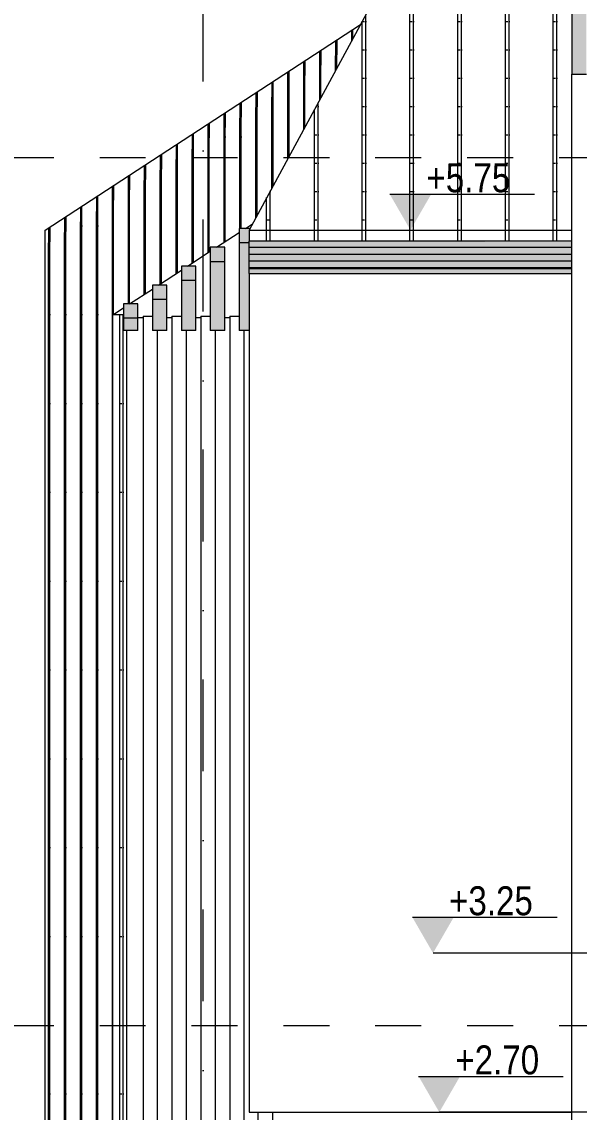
# Model space of a CAD drawing. Header units: centimetres. Extents: x 0 to 25250, y 0 to 2250.
# Drawn here: x 15406.7 to 15599.4, y 564.6 to 941.5 of the extents above; entities that cross this region are included whole.
import ezdxf

# ---------------------------------------------------------------- set-up
doc = ezdxf.new("R2010")
doc.units = ezdxf.units.CM
doc.linetypes.add('22-View-2$0$Dash', pattern=[31.75, 15.875, -15.875])
doc.linetypes.add('22-View-2$0$Dash dot', pattern=[79.375, 31.75, -23.8125, 0, -23.8125])
for name, color, linetype, lineweight in [('A-ANNO-NOTE', 7, 'Continuous', 9), ('A-FLOR-LEVL', 7, 'Continuous', 9), ('A-GLAZ-CWMG', 7, 'Continuous', 9), ('A-ROOF', 7, 'Continuous', 9), ('A-ROOF-OTLN', 7, 'Continuous', 9), ('A-ROOF-PATT', 7, 'Continuous', 9), ('A-WALL', 7, 'Continuous', 9), ('A-WALL-FNSH', 7, 'Continuous', 9), ('A-WALL-PATT', 7, 'Continuous', 9), ('G-ANNO-DIMS', 7, 'Continuous', 9), ('S-GRID', 7, 'Continuous', 9)]:
    doc.layers.add(name, color=color, linetype=linetype, lineweight=lineweight)
doc.styles.add('22-View-2$0$Arial Narrow_1', font='ARIALN.TTF', dxfattribs={"height": 10})
pattern_1 = [(0, (15421.492, 294.568), (5.51, 30.709), [0.27975, -5.231]), (90, (15415.981, 294.5684), (-5.51, 30.709), [30.709, 0]), (90, (15416.405, 294.5684), (-5.51, 30.709), [30.709, 0])]
pattern_2 = [(0, (15421.492, 594.568), (5.51, 30.709), [0.27975, -5.231]), (90, (15415.981, 594.5684), (-5.51, 30.709), [30.709, 0]), (90, (15416.405, 594.5684), (-5.51, 30.709), [30.709, 0])]

# ---------------------------------------------------------------- blocks, each defined once
blk = doc.blocks.new('Rectangular Mullion - TEC_LAMEL-2421523-A-A')
at = {"layer": 'A-GLAZ-CWMG', "color": 253, "true_color": 0xaaaaaa}
for p, q in [((23.34, 545.18), (26.59, 545.18)), ((23.34, 545.18), (23.34, 77)), ((28.34, 77), (28.34, 540.25))]:
    blk.add_line(p, q, dxfattribs=at)
blk = doc.blocks.new('Rectangular Mullion - TEC_LAMEL-V25-A-A')
at = {"layer": 'A-GLAZ-CWMG', "color": 253, "true_color": 0xaaaaaa}
for p, q in [((43.34, 545.18), (46.59, 545.18)), ((43.34, 545.18), (43.34, 77)), ((48.34, 77), (48.34, 540.25))]:
    blk.add_line(p, q, dxfattribs=at)
blk = doc.blocks.new('Rectangular Mullion - TEC_LAMEL-V26-A-A')
at = {"layer": 'A-GLAZ-CWMG', "color": 253, "true_color": 0xaaaaaa}
for p, q in [((53.34, 545.18), (56.59, 545.18)), ((53.34, 545.18), (53.34, 77)), ((58.34, 77), (58.34, 540.25))]:
    blk.add_line(p, q, dxfattribs=at)
blk = doc.blocks.new('Rectangular Mullion - TEC_LAMEL-2472080-A-A')
at = {"layer": 'A-GLAZ-CWMG', "true_color": 0xefece8}
for points in [[(56.59, 570.61), (59.97, 570.61), (59.97, 574.91), (60.28, 575.48), (56.59, 575.43)], [(59.97, 540.25), (59.97, 570.61), (56.59, 570.61), (56.59, 540.25)]]:
    blk.add_hatch(color=7, dxfattribs=at).paths.add_polyline_path(points)
at = {"layer": 'A-GLAZ-CWMG', "color": 253, "true_color": 0xaaaaaa}
for p, q in [((60.28, 575.48), (56.59, 575.48)), ((56.59, 575.48), (56.59, 570.61)), ((56.59, 570.61), (59.97, 570.61)), ((56.59, 570.61), (56.59, 540.25)), ((59.97, 540.25), (56.59, 540.25))]:
    blk.add_line(p, q, dxfattribs=at)
blk = doc.blocks.new('Rectangular Mullion - TEC_LAMEL-2472081-A-A')
at = {"layer": 'A-GLAZ-CWMG', "true_color": 0xefece8}
for points in [[(46.59, 564.09), (51.59, 564.09), (51.59, 568.96), (46.59, 568.91)], [(46.59, 540.25), (51.59, 540.25), (51.59, 564.09), (46.59, 564.09), (46.59, 553.99)]]:
    blk.add_hatch(color=7, dxfattribs=at).paths.add_polyline_path(points)
at = {"layer": 'A-GLAZ-CWMG', "color": 253, "true_color": 0xaaaaaa}
for p, q in [((51.59, 568.96), (46.59, 568.96)), ((46.59, 568.96), (46.59, 564.09)), ((51.59, 564.09), (51.59, 568.96)), ((46.59, 564.09), (51.59, 564.09)), ((46.59, 564.09), (46.59, 540.25)), ((51.59, 540.25), (51.59, 564.09)), ((51.59, 540.25), (46.59, 540.25))]:
    blk.add_line(p, q, dxfattribs=at)
blk = doc.blocks.new('Rectangular Mullion - TEC_LAMEL-2472082-A-A')
at = {"layer": 'A-GLAZ-CWMG', "true_color": 0xefece8}
for points in [[(36.59, 557.57), (41.59, 557.57), (41.59, 562.44), (36.59, 562.39)], [(41.59, 540.25), (41.59, 557.57), (36.59, 557.57), (36.59, 540.25)]]:
    blk.add_hatch(color=7, dxfattribs=at).paths.add_polyline_path(points)
at = {"layer": 'A-GLAZ-CWMG', "color": 253, "true_color": 0xaaaaaa}
for p, q in [((41.59, 562.44), (36.59, 562.44)), ((36.59, 562.44), (36.59, 557.57)), ((41.59, 557.57), (41.59, 562.44)), ((36.59, 557.57), (41.59, 557.57)), ((36.59, 557.57), (36.59, 540.25)), ((41.59, 540.25), (41.59, 557.57)), ((41.59, 540.25), (36.59, 540.25))]:
    blk.add_line(p, q, dxfattribs=at)
blk = doc.blocks.new('Rectangular Mullion - TEC_LAMEL-2472083-A-A')
at = {"layer": 'A-GLAZ-CWMG', "true_color": 0xefece8}
for points in [[(31.59, 551.05), (31.59, 555.92), (26.59, 555.87), (26.59, 551.05), (29.29, 551.05)], [(26.59, 540.25), (31.59, 540.25), (31.59, 551.05), (26.59, 551.05)]]:
    blk.add_hatch(color=7, dxfattribs=at).paths.add_polyline_path(points)
at = {"layer": 'A-GLAZ-CWMG', "color": 253, "true_color": 0xaaaaaa}
for p, q in [((31.59, 555.92), (26.59, 555.92)), ((26.59, 555.92), (26.59, 551.05)), ((31.59, 551.05), (31.59, 555.92)), ((26.59, 551.05), (31.59, 551.05)), ((26.59, 551.05), (26.59, 540.25)), ((31.59, 540.25), (31.59, 551.05)), ((31.59, 540.25), (26.59, 540.25))]:
    blk.add_line(p, q, dxfattribs=at)
blk = doc.blocks.new('Rectangular Mullion - TEC_LAMEL-2472084-A-A')
at = {"layer": 'A-GLAZ-CWMG', "true_color": 0xefece8}
for points in [[(16.59, 544.52), (21.59, 544.52), (21.59, 549.4), (16.59, 549.35)], [(20.83, 540.25), (21.59, 540.25), (21.59, 544.52), (16.59, 544.52), (16.59, 540.25)]]:
    blk.add_hatch(color=7, dxfattribs=at).paths.add_polyline_path(points)
at = {"layer": 'A-GLAZ-CWMG', "color": 253, "true_color": 0xaaaaaa}
for p, q in [((21.59, 549.4), (16.59, 549.4)), ((16.59, 549.4), (16.59, 544.52)), ((21.59, 544.52), (21.59, 549.4)), ((16.59, 544.52), (21.59, 544.52)), ((16.59, 544.52), (16.59, 540.25)), ((21.59, 540.25), (21.59, 544.52)), ((21.59, 540.25), (16.59, 540.25))]:
    blk.add_line(p, q, dxfattribs=at)
blk = doc.blocks.new('Rectangular Mullion - TEC_LAMEL-2421484-A-A')
at = {"layer": 'A-GLAZ-CWMG', "color": 253, "true_color": 0xaaaaaa}
for p, q in [((63.09, 77), (63.09, 270)), ((68.09, 270), (68.09, 67))]:
    blk.add_line(p, q, dxfattribs=at)
blk = doc.blocks.new('Spot Elevations - ELEVATION_PROJECT-150941-A-A')
at = {"layer": 'A-ANNO-NOTE'}
blk.add_hatch(color=256, dxfattribs=at).paths.add_polyline_path([(198.6, 685.85), (212.91, 685.85), (205.75, 673.46)])
blk.add_line((198.6, 685.85), (248.6, 685.85), dxfattribs=at)

msp = doc.modelspace()

# ---------------------------------------------------------------- hatches: boundary and pattern name
at = {"layer": 'A-ROOF-PATT', "true_color": 0x8b8b8b}
h = msp.add_hatch(dxfattribs=at)
h.set_pattern_fill('FP2_27', color=252, style=0, pattern_type=2)
h.set_pattern_definition([(0, (15441.791, 598.707), (16.51, 9.795), [0.8382, -15.672]), (90, (15425.281, 598.707), (-16.51, 9.795), [9.795, 0]), (90, (15426.551, 598.707), (-16.51, 9.795), [9.795, 0])])
h.paths.add_polyline_path([(15485.25, 869.48), (15596.87, 869.48), (15596.87, 1027.65), (15571.04, 1027.65), (15486.08, 871.01)])
h.paths.add_polyline_path([(15823.72, 869.48), (15841.87, 869.48), (15841.87, 918.22), (15836.87, 918.22), (15836.87, 923.41), (15831.87, 923.41), (15831.87, 918.22), (15826.87, 918.22), (15826.87, 923.41), (15821.87, 923.41), (15821.87, 918.22), (15816.87, 918.22), (15816.87, 923.41), (15811.87, 923.41), (15811.87, 918.22), (15806.87, 918.22), (15806.87, 923.41), (15801.87, 923.41), (15801.87, 918.22), (15796.87, 918.22), (15796.87, 923.41), (15791.87, 923.41), (15791.87, 918.22), (15786.87, 918.22), (15786.87, 923.41), (15781.87, 923.41), (15781.87, 918.22), (15776.87, 918.22), (15776.87, 923.41), (15771.87, 923.41), (15771.87, 918.22), (15766.87, 918.22), (15766.87, 923.41), (15761.87, 923.41), (15761.87, 918.22), (15756.87, 918.22), (15756.87, 923.41), (15751.87, 923.41), (15751.87, 918.22), (15746.87, 918.22), (15746.87, 923.41), (15741.87, 923.41), (15741.87, 918.22), (15736.87, 918.22), (15736.87, 923.41), (15731.87, 923.41), (15731.87, 918.22), (15726.87, 918.22), (15726.87, 923.41), (15721.87, 923.41), (15721.87, 918.22), (15716.87, 918.22), (15716.87, 923.41), (15711.87, 923.41), (15711.87, 918.22), (15706.87, 918.22), (15706.87, 923.41), (15701.87, 923.41), (15701.87, 918.22), (15696.87, 918.22), (15696.87, 923.41), (15691.87, 923.41), (15691.87, 918.22), (15686.87, 918.22), (15686.87, 869.48), (15817.53, 869.48)])
h = msp.add_hatch(dxfattribs=at)
h.set_pattern_fill('FP2_15', color=252, style=0, pattern_type=2)
h.set_pattern_definition([(0, (15989.09, 894.568), (5.51, 30.709), [0.27975, -5.231]), (90, (15983.58, 894.5684), (-5.51, 30.709), [30.709, 0]), (90, (15984.004, 894.5684), (-5.51, 30.709), [30.709, 0])])
h.paths.add_polyline_path([(15414.8, 864.31), (15519.47, 932.56), (15523.77, 940.5), (15414.8, 869.45)])
h = msp.add_hatch(dxfattribs=at)
h.set_pattern_fill('FP2_28', color=252, style=0, pattern_type=2)
h.set_pattern_definition([(0, (15441.79, 894.568), (16.51, 30.709), [0.8382, -15.672]), (90, (15425.281, 894.568), (-16.51, 30.709), [30.709, 0]), (90, (15426.551, 894.568), (-16.51, 30.709), [30.709, 0])])
h.paths.add_polyline_path([(15485.25, 865.67), (15596.87, 865.67), (15596.87, 869.48), (15485.25, 869.48), (15485.25, 867.27)])
h.paths.add_polyline_path([(15841.87, 865.67), (15841.87, 869.48), (15686.87, 869.48), (15686.87, 865.67), (15836.1, 865.67)])
at = {"layer": 'A-ROOF-PATT', "lineweight": 5, "true_color": 0xc0c0c0}
h = msp.add_hatch(color=9, dxfattribs=at)
h.paths.add_polyline_path([(15485.25, 865.41), (15596.87, 865.42), (15596.87, 865.67), (15485.25, 865.63), (15485.25, 865.47)])
h.paths.add_polyline_path([(15841.87, 865.41), (15841.87, 865.67), (15686.87, 865.62), (15686.87, 865.41), (15836.1, 865.41)])
h = msp.add_hatch(color=9, dxfattribs=at)
h.paths.add_polyline_path([(15841.87, 863.72), (15841.87, 865.41), (15686.87, 865.41), (15686.87, 863.72), (15836.1, 863.72)])
h.paths.add_polyline_path([(15485.25, 863.72), (15596.87, 863.72), (15596.87, 865.41), (15485.25, 865.41)])
h = msp.add_hatch(color=9, dxfattribs=at)
h.paths.add_polyline_path([(15485.25, 863.52), (15596.87, 863.57), (15596.87, 863.72), (15485.25, 863.67), (15485.25, 863.52)])
h.paths.add_polyline_path([(15706.1, 863.52), (15841.87, 863.56), (15841.87, 863.72), (15686.87, 863.67), (15686.87, 863.52), (15699.91, 863.52)])
h = msp.add_hatch(color=9, dxfattribs=at)
h.paths.add_polyline_path([(15485.25, 861.18), (15596.87, 861.18), (15596.87, 863.52), (15485.25, 863.52), (15485.25, 861.84)])
h.paths.add_polyline_path([(15686.87, 861.18), (15841.87, 861.18), (15841.87, 863.52), (15686.87, 863.52), (15686.87, 861.43)])
h = msp.add_hatch(color=9, dxfattribs=at)
h.paths.add_polyline_path([(15485.25, 858.85), (15596.87, 858.85), (15596.87, 861.18), (15485.25, 861.18), (15485.25, 859.78)])
h.paths.add_polyline_path([(15841.87, 858.85), (15841.87, 861.18), (15686.87, 861.18), (15686.87, 858.85), (15836.1, 858.85)])
h = msp.add_hatch(color=9, dxfattribs=at)
h.paths.add_polyline_path([(15686.87, 856.5), (15841.87, 856.5), (15841.87, 858.85), (15686.87, 858.85), (15686.87, 856.63)])
h.paths.add_polyline_path([(15485.25, 856.5), (15596.87, 856.5), (15596.87, 858.85), (15485.25, 858.85), (15485.25, 856.71)])
h = msp.add_hatch(color=9, dxfattribs=at)
h.paths.add_polyline_path([(15485.25, 856.24), (15596.87, 856.24), (15596.87, 856.5), (15485.25, 856.48), (15485.25, 856.32)])
h.paths.add_polyline_path([(15686.87, 856.24), (15841.87, 856.26), (15841.87, 856.5), (15686.87, 856.46), (15686.87, 856.29)])
h = msp.add_hatch(color=9, dxfattribs=at)
h.paths.add_polyline_path([(15693.72, 854.68), (15841.87, 854.68), (15841.87, 856.24), (15686.87, 856.24), (15686.87, 854.68), (15687.53, 854.68)])
h.paths.add_polyline_path([(15495.64, 854.68), (15596.87, 854.68), (15596.87, 856.24), (15485.25, 856.24), (15485.25, 854.68)])
h = msp.add_hatch(color=9, dxfattribs=at)
h.paths.add_polyline_path([(15768, 854.48), (15841.87, 854.51), (15841.87, 854.68), (15686.87, 854.62), (15686.87, 854.48), (15755.62, 854.48)])
h.paths.add_polyline_path([(15596.87, 854.48), (15596.87, 854.68), (15485.25, 854.62), (15485.25, 854.48), (15594.68, 854.48)])
at = {"layer": 'A-WALL-PATT', "true_color": 0xc0c0c0}
msp.add_hatch(color=9, dxfattribs=at).paths.add_polyline_path([(15601.87, 923.41), (15601.87, 962.84), (15596.87, 962.84), (15596.87, 923.41)])
at = {"layer": 'A-WALL-PATT', "true_color": 0x8b8b8b}
h = msp.add_hatch(dxfattribs=at)
h.set_pattern_fill('FP2_24', color=252, style=0, pattern_type=2)
h.set_pattern_definition(pattern_2)
h.paths.add_polyline_path([(15438.18, 594.57), (15438.18, 840.18), (15441.87, 842.58), (15441.87, 843.96), (15443.99, 843.96), (15451.87, 849.1), (15451.87, 850.49), (15453.99, 850.49), (15461.87, 855.62), (15461.87, 857.01), (15463.99, 857.01), (15471.87, 862.14), (15471.87, 863.53), (15473.99, 863.53), (15481.87, 868.67), (15481.87, 870.05), (15483.99, 870.05), (15486.42, 871.63), (15519.47, 932.56), (15416.57, 865.47), (15416.57, 594.57)])
h = msp.add_hatch(dxfattribs=at)
h.set_pattern_fill('FP2_24', color=252, style=0, pattern_type=2)
h.set_pattern_definition(pattern_2)
h.paths.add_polyline_path([(15414.8, 594.57), (15416.57, 594.57), (15416.57, 865.47), (15414.8, 864.31), (15414.8, 653.93)])
h = msp.add_hatch(dxfattribs=at)
h.set_pattern_fill('FP2_25', color=252, style=0, pattern_type=2)
h.set_pattern_definition([(0, (15456.096, 594.568), (15.563, 30.709), [0.7901, -14.773]), (90, (15440.533, 594.568), (-15.563, 30.709), [30.709, 0]), (90, (15441.73, 594.568), (-15.563, 30.709), [30.709, 0])])
h.paths.add_polyline_path([(15438.18, 594.57), (15442.89, 594.57), (15442.85, 834.82), (15441.87, 834.82), (15441.87, 840.18), (15438.18, 840.18), (15438.18, 653.93)])
h = msp.add_hatch(dxfattribs=at)
h.set_pattern_fill('FP2_22', color=252, style=0, pattern_type=2)
h.set_pattern_definition(pattern_1)
h.paths.add_polyline_path([(15414.8, 371.57), (15416.57, 371.57), (15416.57, 594.57), (15414.8, 594.57), (15414.8, 372.12)])
h = msp.add_hatch(dxfattribs=at)
h.set_pattern_fill('FP2_22', color=252, style=0, pattern_type=2)
h.set_pattern_definition(pattern_1)
h.paths.add_polyline_path([(15416.57, 371.57), (15438.18, 371.57), (15438.18, 594.57), (15416.57, 594.57), (15416.57, 372.28)])
h = msp.add_hatch(dxfattribs=at)
h.set_pattern_fill('FP2_23', color=252, style=0, pattern_type=2)
h.set_pattern_definition([(0, (15456.096, 294.568), (15.563, 30.709), [0.7901, -14.773]), (90, (15440.533, 294.568), (-15.563, 30.709), [30.709, 0]), (90, (15441.73, 294.568), (-15.563, 30.709), [30.709, 0])])
h.paths.add_polyline_path([(15438.18, 371.57), (15442.89, 371.57), (15442.89, 594.57), (15438.18, 594.57), (15438.18, 374.27)])

# ---------------------------------------------------------------- linework, layer by layer
at = {"layer": 'A-FLOR-LEVL', "linetype": '22-View-2$0$Dash'}
for p, q in [((15243.15, 894.57), (16743.72, 894.57)), ((15243.15, 594.57), (16743.72, 594.57))]:
    msp.add_line(p, q, dxfattribs=at)
at = {"layer": 'A-ROOF'}
for p, q in [((15571.04, 1027.65), (15485.25, 869.48)), ((15414.8, 869.45), (15523.77, 940.5)), ((15414.8, 865.64), (15414.8, 869.45)), ((15485.25, 869.48), (15596.87, 869.48)), ((15485.25, 869.48), (15485.25, 865.67)), ((15485.25, 854.48), (15485.25, 848.37))]:
    msp.add_line(p, q, dxfattribs=at)
at = {"layer": 'A-ROOF-OTLN'}
for p, q in [((15414.8, 854.45), (15414.8, 865.64)), ((15596.87, 865.67), (15485.25, 865.67)), ((15485.25, 854.48), (15485.25, 865.67)), ((15485.25, 863.52), (15596.87, 863.52)), ((15485.25, 861.18), (15596.87, 861.18)), ((15485.25, 858.85), (15596.87, 858.85)), ((15485.25, 856.5), (15596.87, 856.5)), ((15485.25, 856.24), (15596.87, 856.24)), ((15485.25, 854.48), (15596.87, 854.48))]:
    msp.add_line(p, q, dxfattribs=at)
at = {"layer": 'A-WALL'}
for p, q in [((15596.87, 299.57), (15596.87, 923.41)), ((15483.99, 870.05), (15486.42, 871.63)), ((15473.99, 863.53), (15481.87, 868.67)), ((15463.99, 857.01), (15471.87, 862.14)), ((15453.99, 850.49), (15461.87, 855.62)), ((15414.8, 371.57), (15414.8, 854.45)), ((15443.99, 843.96), (15451.87, 849.1)), ((15485.25, 848.37), (15485.25, 564.57)), ((15438.18, 840.18), (15441.87, 842.58)), ((15438.18, 371.57), (15438.18, 840.18)), ((15441.87, 840.18), (15438.18, 840.18)), ((15448.62, 839.17), (15446.87, 839.17)), ((15458.62, 839.17), (15456.87, 839.17)), ((15468.62, 839.17), (15466.87, 839.17)), ((15478.62, 839.17), (15476.87, 839.17)), ((15442.89, 834.82), (15442.89, 371.57)), ((15485.25, 564.57), (15596.87, 564.57)), ((15488.37, 371.57), (15488.37, 564.57))]:
    msp.add_line(p, q, dxfattribs=at)
at = {"layer": 'A-WALL-FNSH'}
for p, q in [((15596.87, 962.84), (15596.87, 923.41)), ((15596.87, 923.41), (15601.87, 923.41))]:
    msp.add_line(p, q, dxfattribs=at)
at = {"layer": 'G-ANNO-DIMS'}
for p, q in [((15580.89, 619.57), (15548.86, 619.57)), ((15634.51, 619.57), (15580.89, 619.57)), ((15565.96, 564.57), (15551.03, 564.57)), ((15636.87, 564.57), (15565.96, 564.57))]:
    msp.add_line(p, q, dxfattribs=at)
at = {"layer": 'S-GRID', "color": 1, "linetype": '22-View-2$0$Dash dot', "lineweight": 18, "true_color": 0xff0000}
msp.add_line((15469.37, 205.54), (15469.37, 976.37), dxfattribs=at)

# ---------------------------------------------------------------- block references
at = {"layer": 'A-GLAZ-CWMG', "color": 253, "true_color": 0xaaaaaa}
for name, p in [('Rectangular Mullion - TEC_LAMEL-2472080-A-A', (15425.28, 294.57)), ('Rectangular Mullion - TEC_LAMEL-2472081-A-A', (15425.28, 294.57)), ('Rectangular Mullion - TEC_LAMEL-2472082-A-A', (15425.28, 294.57)), ('Rectangular Mullion - TEC_LAMEL-2472083-A-A', (15425.28, 294.57)), ('Rectangular Mullion - TEC_LAMEL-2472084-A-A', (15425.28, 294.57)), ('Rectangular Mullion - TEC_LAMEL-2421523-A-A', (15425.28, 294.57)), ('Rectangular Mullion - TEC_LAMEL-2421523-A-A', (15435.28, 294.57)), ('Rectangular Mullion - TEC_LAMEL-V25-A-A', (15425.28, 294.57)), ('Rectangular Mullion - TEC_LAMEL-V26-A-A', (15425.28, 294.57)), ('Rectangular Mullion - TEC_LAMEL-2421484-A-A', (15425.28, 294.57))]:
    msp.add_blockref(name, p, dxfattribs=at)
at = {"layer": 'G-ANNO-DIMS'}
for p in [(15335.3, 196.02), (15343.1, -53.89), (15345.27, -108.89)]:
    msp.add_blockref('Spot Elevations - ELEVATION_PROJECT-150941-A-A', p, dxfattribs=at)

# ---------------------------------------------------------------- texts
at = {"layer": 'G-ANNO-DIMS', "char_height": 10, "width": 34.7536, "attachment_point": 1, "line_spacing_factor": 0.974696, "style": '22-View-2$0$Arial Narrow_1'}
for s, insert in [('+5.75', (15546.57, 892.56)), ('+3.25', (15554.38, 642.65)), ('+2.70', (15556.55, 587.65))]:
    msp.add_mtext(s, dxfattribs=dict(at, insert=insert))

doc.saveas('drawing.dxf')
